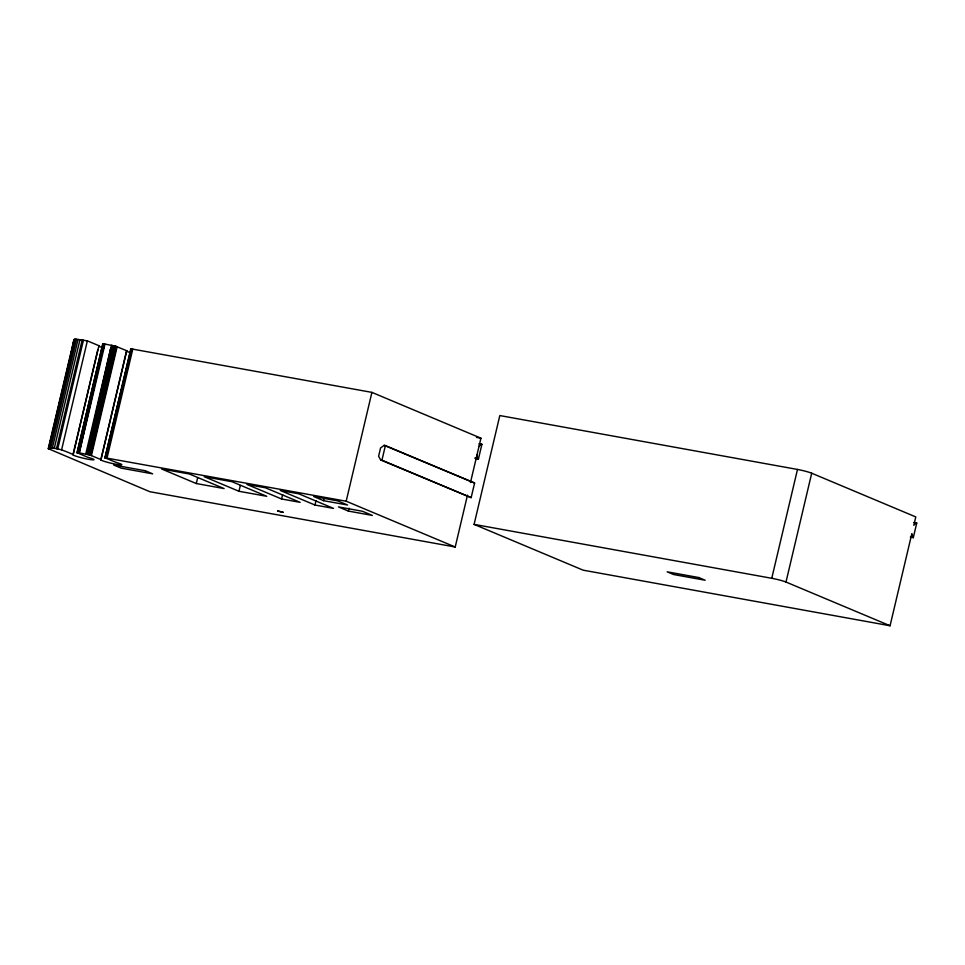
<?xml version="1.0" encoding="UTF-8"?>
<svg xmlns="http://www.w3.org/2000/svg" width="965" height="965" viewBox="0 0 965 965"><rect width="100%" height="100%" fill="white"/><g stroke="black" fill="none" stroke-linecap="round" stroke-linejoin="round"><path stroke-width="1.45" d="M48.25 448.653C56.091 446.723 65.994 451.511 73.231 454.551L98.961 345.723L87.369 340.85L76.452 339.258L73.979 339.523L48.25 448.653L149.828 491.704L455.215 547.01L467.47 495.166M73.979 339.523L70.614 356.169M77.031 452.706L79.263 452.875L103.991 348.269L104.087 343.902L102.76 343.878L77.031 452.706L87.538 457.181A10.796 1.013 13.3 0 1 93.388 459.859A10.796 1.013 13.3 0 1 80.626 457.531A10.796 1.013 13.3 0 1 73.171 454.563L73.231 454.551M101.048 459.593L126.777 350.765L115.679 346.218L104.087 343.902L79.263 452.875L89.95 455.046L101.048 459.593A10.796 1.013 13.3 0 0 108.02 462.452A10.796 1.013 13.3 0 0 120.878 464.901A10.796 1.013 13.3 0 0 116.536 462.549L104.847 457.748L346.182 501.209L455.215 547.01M103.991 348.269L104.98 344.047M48.672 448.158L74.401 339.33M48.66 449.039L49.698 444.684M50.373 441.789L52.436 433.08M55.186 421.476L58.262 408.412M58.949 405.505L63.075 388.099M63.75 385.192L67.876 367.786M68.563 364.879L69.926 359.077M50.723 448.086L76.452 339.258M52.315 448.218L78.044 339.391M54.245 448.435L79.974 339.608M56.477 448.761L82.194 339.933M57.719 448.978L83.448 340.15M61.639 449.69L87.369 340.85M72.954 454.768L97.718 350.006M77.14 452.838L102.941 343.817M77.67 452.645L103.4 343.817M78.37 452.73L104.087 343.902M85.752 454.057L111.47 345.217M87.863 454.503L113.593 345.675M88.949 454.768L114.678 345.94M89.95 455.046L115.679 346.218M90.794 455.311L116.524 346.483M91.434 455.552L117.163 346.725M100.77 459.81L126.524 350.85M104.956 457.88L131.216 348.86L371.911 392.381L480.944 438.182L470.462 482.548M105.028 457.687L130.758 348.848M105.342 458.073L131.216 348.86M106.186 457.772L131.903 348.944M107.079 457.917L132.796 349.089M196.293 483.537L161.601 468.978L189.417 474.008L224.109 488.58L196.293 483.537L197.668 477.735M238.946 491.269L204.254 476.698L232.07 481.728L266.762 496.3L238.946 491.269L240.321 485.467M281.599 498.989L246.907 484.418L265.447 487.783L300.151 502.343L281.599 498.989L282.624 494.635M314.976 505.033L280.284 490.461L298.836 493.827L333.528 508.398L314.976 505.033L316.013 500.678M323.577 500.678L313.673 496.505L337.69 500.859L347.605 505.021L323.577 500.678L324.264 497.771M346.182 501.209L371.911 392.381M348.365 511.076L338.45 506.915L362.466 511.269L372.381 515.431L348.365 511.076L349.053 508.181M471.149 497.651L381.935 460.184L385.397 445.565L384.13 445.335L380.56 448.001L378.606 456.264L380.668 459.955L471.149 497.651L474.611 483.031L385.397 445.565M475.48 458.375L478.447 458.918L481.909 444.286L481.221 443.996L478.966 446.554M913.288 537.662L911.865 533.561L890.068 625.754L583.137 570.17L474.092 524.381L499.822 415.553L797.488 469.448A10.796 1.013 13.3 0 1 811.71 473.212L915.797 516.926L913.819 525.298L916.075 522.753L916.75 523.03L913.288 537.662L910.333 537.119M474.092 524.381L771.759 578.288L797.488 469.448M890.068 625.754L785.993 582.04L811.71 473.212M98.9 345.735L98.961 345.723A10.796 1.013 13.3 0 0 102.821 347.702M126.777 350.765L126.717 350.765A10.796 1.013 13.3 0 0 130.637 352.744M476.493 437.374L480.944 438.182M478.942 443.755L481.909 444.286M913.783 522.499L916.75 523.03M474.804 458.086L478.447 458.918M380.668 459.955L381.935 460.184M474.611 483.031L384.13 445.335M477.012 454.817L477.772 458.628M771.759 578.288A10.796 1.013 13.3 0 1 785.993 582.04M110.456 349.414L86.778 454.25L112.507 345.422L110.456 349.414M75.174 339.246L49.444 448.086L75.234 339.246M277.57 510.98L283.324 512.367L277.643 510.955M145.269 470.739L113.737 465.034L121.12 468.134L152.651 473.839L145.269 470.739M698.696 577.528L667.165 571.823L673.606 574.525L705.138 580.23L698.696 577.528"/></g></svg>
